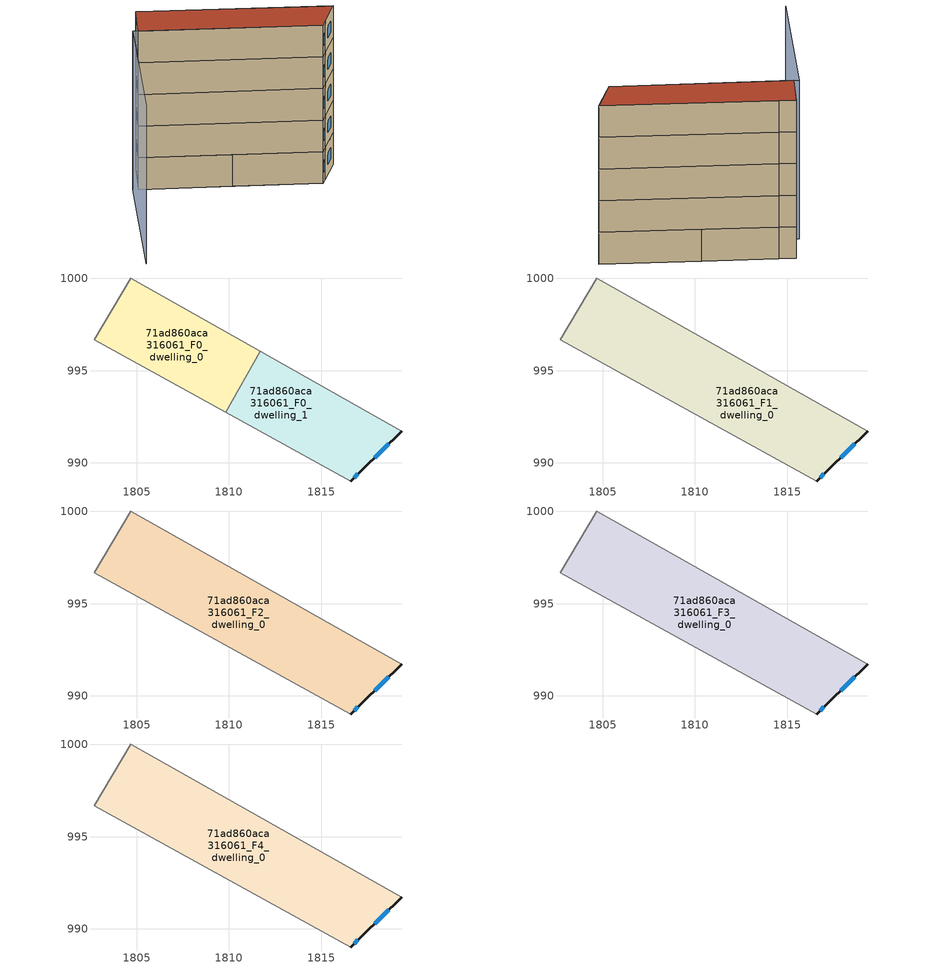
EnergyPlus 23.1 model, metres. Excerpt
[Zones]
71ad860aca316061_F0_dwelling_0
 floor ground (EU_floor_Construction): 1811.69,996.06 1809.82,992.75 1802.71,996.67 1804.68,1000.02 1805.98,999.28 z0
 wall adiabatic (EU_wall_Construction): 1811.69,996.06 1805.98,999.28 1804.68,1000.02 1802.71,996.67 1809.82,992.75 z0:3
 wall to 71ad860aca316061_F0_dwelling_1 (EU_wall_Construction): 1809.82,992.75 1811.69,996.06 z0:3
71ad860aca316061_F0_dwelling_1
 floor ground (EU_floor_Construction): 1819.37,991.72 1817.19,989.59 1816.6,989.02 1809.82,992.75 1811.69,996.06 z0
 wall outside (EU_wall_Construction): 1816.6,989.02 1817.19,989.59 1819.37,991.72 z0:3
 wall adiabatic (EU_wall_Construction): 1819.37,991.72 1811.69,996.06 / 1809.82,992.75 1816.6,989.02 z0:3
 window (EU_Window_Construction): 1817.9,990.29 1818.66,991.03 / 1816.79,989.21 1817,989.41 z0.98:2.02
71ad860aca316061_F1_dwelling_0
 floor to 71ad860aca316061_F0_dwelling_0 (EU_floor_Construction): 1811.69,996.06 1809.82,992.75 1802.71,996.67 1804.68,1000.02 1805.98,999.28 z3
 floor to 71ad860aca316061_F0_dwelling_1 (EU_floor_Construction): 1819.37,991.72 1817.19,989.59 1816.6,989.02 1809.82,992.75 1811.69,996.06 z3
 wall outside (EU_wall_Construction): 1816.6,989.02 1817.19,989.59 1819.37,991.72 z3:6
 wall adiabatic (EU_wall_Construction): 1819.37,991.72 1805.98,999.28 1804.68,1000.02 1802.71,996.67 1816.6,989.02 z3:6
 window (EU_Window_Construction): 1817.9,990.29 1818.66,991.03 / 1816.79,989.21 1817,989.41 z3.98:5.02
71ad860aca316061_F2_dwelling_0
 floor to 71ad860aca316061_F1_dwelling_0 (EU_floor_Construction): 1819.37,991.72 1817.19,989.59 1816.6,989.02 1802.71,996.67 1804.68,1000.02 1805.98,999.28 z6
 wall outside (EU_wall_Construction): 1816.6,989.02 1817.19,989.59 1819.37,991.72 z6:9
 wall adiabatic (EU_wall_Construction): 1819.37,991.72 1805.98,999.28 1804.68,1000.02 1802.71,996.67 1816.6,989.02 z6:9
 window (EU_Window_Construction): 1817.9,990.29 1818.66,991.03 / 1816.79,989.21 1817,989.41 z6.98:8.02
71ad860aca316061_F3_dwelling_0
 floor to 71ad860aca316061_F2_dwelling_0 (EU_floor_Construction): 1819.37,991.72 1817.19,989.59 1816.6,989.02 1802.71,996.67 1804.68,1000.02 1805.98,999.28 z9
 wall outside (EU_wall_Construction): 1816.6,989.02 1817.19,989.59 1819.37,991.72 z9:12
 wall adiabatic (EU_wall_Construction): 1819.37,991.72 1805.98,999.28 1804.68,1000.02 1802.71,996.67 1816.6,989.02 z9:12
 window (EU_Window_Construction): 1817.9,990.29 1818.66,991.03 / 1816.79,989.21 1817,989.41 z9.98:11.02
71ad860aca316061_F4_dwelling_0
 floor to 71ad860aca316061_F3_dwelling_0 (EU_floor_Construction): 1819.37,991.72 1817.19,989.59 1816.6,989.02 1802.71,996.67 1804.68,1000.02 1805.98,999.28 z12
 wall outside (EU_wall_Construction): 1816.6,989.02 1817.19,989.59 1819.37,991.72 z12:15
 wall adiabatic (EU_wall_Construction): 1819.37,991.72 1805.98,999.28 1804.68,1000.02 1802.71,996.67 1816.6,989.02 z12:15
 window (EU_Window_Construction): 1817.9,990.29 1818.66,991.03 / 1816.79,989.21 1817,989.41 z12.98:14.02
 roof outside (EU_roof_Construction): 1817.19,989.59 1819.37,991.72 1805.98,999.28 1804.68,1000.02 1802.71,996.67 1816.6,989.02 z15
shading: 1795.23,984 1802.32,996.88 / 1802.32,996.88 1816.6,989.02 z0:15
[Building]
EU S2 Campaign: North Axis=0; Terrain=City; Solar Distribution=FullExterior
[Site:Location]
Bologna: Latitude=44.5; Longitude=11.25; Time Zone=1; Elevation=37
[SizingPeriod:WeatherFileDays]
AnnualSizingPeriod: Begin Month=1; Begin Day of Month=1; End Month=12; End Day of Month=31; Day of Week for Start Day=Monday; Use Weather File Daylight Saving Period=No; Use Weather File Rain and Snow Indicators=No
[MATERIAL]
EU_InternalMass_Material: Roughness=MediumRough; Thickness=0.1; Conductivity=1; Density=1800; Specific Heat=900; Thermal Absorptance=0.9; Solar Absorptance=0.7; Visible Absorptance=0.7
[MATERIAL:NOMASS] Roughness=MediumRough; Thermal Absorptance=0.9; Solar Absorptance=0.7; Visible Absorptance=0.7
Name | Thermal Resistance
EU_wall_NoMass | 0.905828
EU_roof_NoMass | 0.37593
EU_floor_NoMass | 0.67114
[WINDOWMATERIAL:SIMPLEGLAZINGSYSTEM]
EU_Window_SimpleGlazing: UFactor=4.52486; Solar Heat Gain Coefficient=0.85; Visible Transmittance=0.85
[CONSTRUCTION]
EU_wall_Construction: EU_wall_NoMass
EU_roof_Construction: EU_roof_NoMass
EU_floor_Construction: EU_floor_NoMass
EU_Window_Construction: EU_Window_SimpleGlazing
EU_InternalMass_Construction: EU_InternalMass_Material
[ZONE] Type=1; Multiplier=1; Ceiling Height=autocalculate; Floor Area=autocalculate; Part of Total Floor Area=Yes
Name | Volume
71ad860aca316061_F0_dwelling_0 | 93.1934
71ad860aca316061_F1_dwelling_0; 71ad860aca316061_F2_dwelling_0; 71ad860aca316061_F3_dwelling_0; 71ad860aca316061_F4_dwelling_0 | 186.373
71ad860aca316061_F0_dwelling_1 | 93.1956
[INTERNALMASS] Construction=EU_InternalMass_Construction
Name | Zone or ZoneList | Surface Area
71ad860aca316061_F0_dwelling_0_EU_InternalMass | 71ad860aca316061_F0_dwelling_0 | 31.0645
71ad860aca316061_F0_dwelling_1_EU_InternalMass | 71ad860aca316061_F0_dwelling_1 | 31.0653
71ad860aca316061_F1_dwelling_0_EU_InternalMass | 71ad860aca316061_F1_dwelling_0 | 62.1236
71ad860aca316061_F2_dwelling_0_EU_InternalMass | 71ad860aca316061_F2_dwelling_0 | 62.1236
71ad860aca316061_F3_dwelling_0_EU_InternalMass | 71ad860aca316061_F3_dwelling_0 | 62.1236
71ad860aca316061_F4_dwelling_0_EU_InternalMass | 71ad860aca316061_F4_dwelling_0 | 62.1236
[OTHEREQUIPMENT] Fuel Type=Electricity; Design Level Calculation Method=Watts/Area; Power per Zone Floor Area=1; Fraction Latent=0; Fraction Radiant=0; Fraction Lost=0; Carbon Dioxide Generation Rate=0; EndUse Subcategory=EU_Step8_InternalGains
Name | Zone or ZoneList or Space or SpaceList | Schedule
EU_Step8_InternalGain_71ad860aca316061_F0_dwelling_0_f000 | 71ad860aca316061_F0_dwelling_0 | EU_Step8_GainSchedule_71ad860aca316061_F0_dwelling_0_f000
EU_Step8_InternalGain_71ad860aca316061_F0_dwelling_1_f000 | 71ad860aca316061_F0_dwelling_1 | EU_Step8_GainSchedule_71ad860aca316061_F0_dwelling_1_f000
EU_Step8_InternalGain_71ad860aca316061_F1_dwelling_0_f000 | 71ad860aca316061_F1_dwelling_0 | EU_Step8_GainSchedule_71ad860aca316061_F1_dwelling_0_f000
EU_Step8_InternalGain_71ad860aca316061_F2_dwelling_0_f000 | 71ad860aca316061_F2_dwelling_0 | EU_Step8_GainSchedule_71ad860aca316061_F2_dwelling_0_f000
EU_Step8_InternalGain_71ad860aca316061_F3_dwelling_0_f000 | 71ad860aca316061_F3_dwelling_0 | EU_Step8_GainSchedule_71ad860aca316061_F3_dwelling_0_f000
EU_Step8_InternalGain_71ad860aca316061_F4_dwelling_0_f000 | 71ad860aca316061_F4_dwelling_0 | EU_Step8_GainSchedule_71ad860aca316061_F4_dwelling_0_f000
[ZONEVENTILATION:DESIGNFLOWRATE] Schedule=EU_AlwaysOn; Design Flow Rate Calculation Method=AirChanges/Hour; Air Changes per Hour=0.73129; Ventilation Type=Natural; Fan Pressure Rise=0; Fan Total Efficiency=1; Constant Term Coefficient=1; Temperature Term Coefficient=0; Velocity Term Coefficient=0; Velocity Squared Term Coefficient=0; Minimum Indoor Temperature=-100; Maximum Indoor Temperature=100; Delta Temperature=-100; Minimum Outdoor Temperature=-100; Maximum Outdoor Temperature=100; Maximum Wind Speed=40
Name | Zone or ZoneList or Space or SpaceList
EU_ConstantAir_71ad860aca316061_F0_dwelling_0 | 71ad860aca316061_F0_dwelling_0
EU_ConstantAir_71ad860aca316061_F0_dwelling_1 | 71ad860aca316061_F0_dwelling_1
EU_ConstantAir_71ad860aca316061_F1_dwelling_0 | 71ad860aca316061_F1_dwelling_0
EU_ConstantAir_71ad860aca316061_F2_dwelling_0 | 71ad860aca316061_F2_dwelling_0
EU_ConstantAir_71ad860aca316061_F3_dwelling_0 | 71ad860aca316061_F3_dwelling_0
EU_ConstantAir_71ad860aca316061_F4_dwelling_0 | 71ad860aca316061_F4_dwelling_0
[HVACTEMPLATE:THERMOSTAT] Constant Heating Setpoint=20; Constant Cooling Setpoint=50
EU_HeatOnly_71ad860aca316061_F0_dwelling_0; EU_HeatOnly_71ad860aca316061_F0_dwelling_1; EU_HeatOnly_71ad860aca316061_F1_dwelling_0; EU_HeatOnly_71ad860aca316061_F2_dwelling_0; EU_HeatOnly_71ad860aca316061_F3_dwelling_0; EU_HeatOnly_71ad860aca316061_F4_dwelling_0
[HVACTEMPLATE:ZONE:IDEALLOADSAIRSYSTEM] System Availability Schedule=EU_AlwaysOn; Maximum Heating Supply Air Temperature=50; Minimum Cooling Supply Air Temperature=13; Maximum Heating Supply Air Humidity Ratio=0.0156; Minimum Cooling Supply Air Humidity Ratio=0.0077; Heating Limit=NoLimit; Cooling Limit=NoLimit; Heating Availability Schedule=EU_AlwaysOn; Cooling Availability Schedule=EU_CoolingOff; Dehumidification Control Type=ConstantSensibleHeatRatio; Cooling Sensible Heat Ratio=0.7; Dehumidification Setpoint=60; Humidification Control Type=None; Humidification Setpoint=30; Outdoor Air Method=None; Outdoor Air Flow Rate per Person=0.00944; Outdoor Air Flow Rate per Zone Floor Area=0; Outdoor Air Flow Rate per Zone=0; Demand Controlled Ventilation Type=None; Outdoor Air Economizer Type=NoEconomizer; Heat Recovery Type=None; Sensible Heat Recovery Effectiveness=0.7; Latent Heat Recovery Effectiveness=0.65
Name | Template Thermostat
71ad860aca316061_F0_dwelling_0 | EU_HeatOnly_71ad860aca316061_F0_dwelling_0
71ad860aca316061_F0_dwelling_1 | EU_HeatOnly_71ad860aca316061_F0_dwelling_1
71ad860aca316061_F1_dwelling_0 | EU_HeatOnly_71ad860aca316061_F1_dwelling_0
71ad860aca316061_F2_dwelling_0 | EU_HeatOnly_71ad860aca316061_F2_dwelling_0
71ad860aca316061_F3_dwelling_0 | EU_HeatOnly_71ad860aca316061_F3_dwelling_0
71ad860aca316061_F4_dwelling_0 | EU_HeatOnly_71ad860aca316061_F4_dwelling_0
[SIZING:ZONE] Zone Cooling Design Supply Air Temperature Input Method=SupplyAirTemperature; Zone Cooling Design Supply Air Temperature=13; Zone Heating Design Supply Air Temperature Input Method=SupplyAirTemperature; Zone Heating Design Supply Air Temperature=50; Zone Cooling Design Supply Air Humidity Ratio=0.008; Zone Heating Design Supply Air Humidity Ratio=0.008; Cooling Design Air Flow Method=DesignDay; Cooling Design Air Flow Rate=0; Cooling Minimum Air Flow per Zone Floor Area=0.000762; Cooling Minimum Air Flow=0; Cooling Minimum Air Flow Fraction=0.2; Heating Design Air Flow Method=DesignDay; Heating Design Air Flow Rate=0; Heating Maximum Air Flow per Zone Floor Area=0.002032; Heating Maximum Air Flow=0.141576; Heating Maximum Air Flow Fraction=0.3; Account for Dedicated Outdoor Air System=No; Dedicated Outdoor Air System Control Strategy=NeutralSupplyAir; Dedicated Outdoor Air Low Setpoint Temperature for Design=autosize; Dedicated Outdoor Air High Setpoint Temperature for Design=autosize; Zone Load Sizing Method=Sensible Load Only No Latent Load; Zone Latent Cooling Design Supply Air Humidity Ratio Input Method=HumidityRatioDifference; Zone Cooling Design Supply Air Humidity Ratio Difference=0.005; Zone Latent Heating Design Supply Air Humidity Ratio Input Method=HumidityRatioDifference; Zone Humidification Design Supply Air Humidity Ratio Difference=0.005
71ad860aca316061_F0_dwelling_0; 71ad860aca316061_F0_dwelling_1; 71ad860aca316061_F1_dwelling_0; 71ad860aca316061_F2_dwelling_0; 71ad860aca316061_F3_dwelling_0; 71ad860aca316061_F4_dwelling_0
[SCHEDULE:CONSTANT]
Name | Hourly Value
EU_AlwaysOn | 1
EU_CoolingOff | 0
[SCHEDULE:FILE] Column Number=1; Rows to Skip at Top=0; Number of Hours of Data=8760; Column Separator=Comma; Interpolate to Timestep=No; Minutes per Item=60; Adjust Schedule for Daylight Savings=Yes
Name | File
EU_Step8_GainSchedule_71ad860aca316061_F0_dwelling_0_f000 | ../../schedules/71ad860aca316061/71ad860aca316061_F0_dwelling_0_f000_gain.csv
EU_Step8_GainSchedule_71ad860aca316061_F0_dwelling_1_f000 | ../../schedules/71ad860aca316061/71ad860aca316061_F0_dwelling_1_f000_gain.csv
EU_Step8_GainSchedule_71ad860aca316061_F1_dwelling_0_f000 | ../../schedules/71ad860aca316061/71ad860aca316061_F1_dwelling_0_f000_gain.csv
EU_Step8_GainSchedule_71ad860aca316061_F2_dwelling_0_f000 | ../../schedules/71ad860aca316061/71ad860aca316061_F2_dwelling_0_f000_gain.csv
EU_Step8_GainSchedule_71ad860aca316061_F3_dwelling_0_f000 | ../../schedules/71ad860aca316061/71ad860aca316061_F3_dwelling_0_f000_gain.csv
EU_Step8_GainSchedule_71ad860aca316061_F4_dwelling_0_f000 | ../../schedules/71ad860aca316061/71ad860aca316061_F4_dwelling_0_f000_gain.csv
